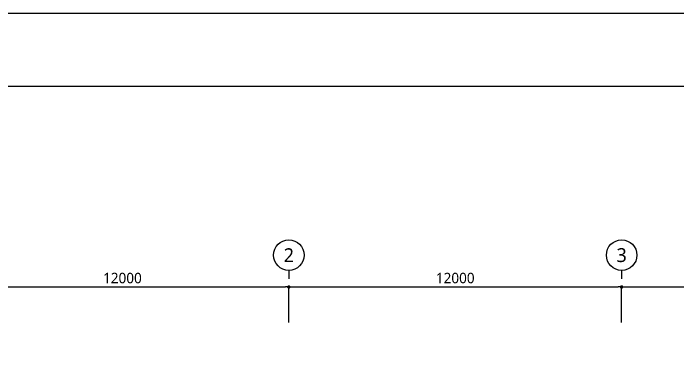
# Model space of a CAD drawing. Header units: millimetres. Extents: x 0 to 268175, y 0 to 74250.
# Drawn here: x 46751 to 70743, y 61589 to 74250 of the extents above; entities that cross this region are included whole.
import ezdxf
from ezdxf.enums import TextEntityAlignment as Align

# ---------------------------------------------------------------- set-up
doc = ezdxf.new("R2010")
doc.units = ezdxf.units.MM
doc.header["$LTSCALE"] = 200
doc.layers.get('DEFPOINTS').update_dxf_attribs({"color": 137})
doc.layers.add('BA', color=9, linetype='Continuous')
doc.layers.add('WALL-D', color=3, linetype='Continuous')
doc.styles.add('$0$스타일1', font='malgun.ttf')
doc.styles.get("Standard").update_dxf_attribs({"font": 'malgun.ttf'})
doc.styles.add('맑은고딕', font='malgun.ttf')
doc.dimstyles.new('DIM30', dxfattribs={"dimscale": 30, "dimtxt": 3, "dimasz": 1, "dimexe": 0, "dimexo": 0, "dimgap": 1, "dimtad": 1, "dimdec": 0, "dimzin": 0, "dimdsep": 46, "dimtxsty": 'Standard', "dimblk1": 'DOT', "dimblk2": 'DOT', "dimsah": 1, "dimcen": 0, "dimdle": 2, "dimclrd": 1, "dimclre": 1, "dimclrt": 2, "dimadec": 0, "dimazin": 0, "dimtfac": 1, "dimtdec": 0, "dimtix": 1, "dimtmove": 2, "dimatfit": 3, "dimldrblk": 'DOT', "dimfxl": 1, "dimtolj": 1, "dimtzin": 0, "dimarcsym": 0})

# ---------------------------------------------------------------- blocks, each defined once
blk = doc.blocks.new('sheet-line')
at = {"layer": 'DEFPOINTS'}
blk.add_lwpolyline([(168200, -356400), (0, -356400), (0, -237600), (168200, -237600)], close=True, dxfattribs=at)
blk = doc.blocks.new('_DOT')
at = {"color": 0, "linetype": 'ByBlock'}
blk.add_line((-0.5, 0), (-1, 0), dxfattribs=at)
at = {"color": 0, "linetype": 'ByBlock', "const_width": 0.5}
blk.add_lwpolyline([(-0.25, 0, 1), (0.25, 0, 1)], format="xyb", close=True, dxfattribs=at)
blk = doc.blocks.new('*D3561')
at = {"layer": 'BA', "lineweight": -2}
for p, q in [((44685, 63104), (44685, 64389)), ((44810, 64389), (56560, 64389)), ((56685, 63104), (56685, 64389))]:
    blk.add_line(p, q, dxfattribs=at)
at = {"layer": 'DEFPOINTS', "color": 0}
for p in [(56685, 64389), (44685, 63104), (56685, 63104)]:
    blk.add_point(p, dxfattribs=at)
at = {"layer": 'BA', "linetype": 'ByBlock', "lineweight": -2, "xscale": 125, "yscale": 125, "zscale": 125, "rotation": 180}
blk.add_blockref('_DOT', (44685, 64389), dxfattribs=at)
at = {"layer": 'BA', "linetype": 'ByBlock', "lineweight": -2, "xscale": 125, "yscale": 125, "zscale": 125}
blk.add_blockref('_DOT', (56685, 64389), dxfattribs=at)
at = {"layer": 'BA', "insert": (50685, 64709), "char_height": 375, "attachment_point": 5, "style": '맑은고딕'}
blk.add_mtext('\\A1;12000', dxfattribs=at)
blk = doc.blocks.new('*D3562')
at = {"layer": 'BA', "lineweight": -2}
for p, q in [((56685, 63104), (56685, 64389)), ((56810, 64389), (68560, 64389)), ((68685, 63104), (68685, 64389))]:
    blk.add_line(p, q, dxfattribs=at)
at = {"layer": 'DEFPOINTS', "color": 0}
for p in [(68685, 64389), (56685, 63104), (68685, 63104)]:
    blk.add_point(p, dxfattribs=at)
at = {"layer": 'BA', "linetype": 'ByBlock', "lineweight": -2, "xscale": 125, "yscale": 125, "zscale": 125, "rotation": 180}
blk.add_blockref('_DOT', (56685, 64389), dxfattribs=at)
at = {"layer": 'BA', "linetype": 'ByBlock', "lineweight": -2, "xscale": 125, "yscale": 125, "zscale": 125}
blk.add_blockref('_DOT', (68685, 64389), dxfattribs=at)
at = {"layer": 'BA', "insert": (62685, 64709), "char_height": 375, "attachment_point": 5, "style": '맑은고딕'}
blk.add_mtext('\\A1;12000', dxfattribs=at)
blk = doc.blocks.new('*D3563')
at = {"layer": 'BA', "lineweight": -2}
for p, q in [((68685, 63104), (68685, 64389)), ((68810, 64389), (80560, 64389)), ((80685, 63104), (80685, 64389))]:
    blk.add_line(p, q, dxfattribs=at)
at = {"layer": 'DEFPOINTS', "color": 0}
for p in [(80685, 64389), (68685, 63104), (80685, 63104)]:
    blk.add_point(p, dxfattribs=at)
at = {"layer": 'BA', "linetype": 'ByBlock', "lineweight": -2, "xscale": 125, "yscale": 125, "zscale": 125, "rotation": 180}
blk.add_blockref('_DOT', (68685, 64389), dxfattribs=at)
at = {"layer": 'BA', "linetype": 'ByBlock', "lineweight": -2, "xscale": 125, "yscale": 125, "zscale": 125}
blk.add_blockref('_DOT', (80685, 64389), dxfattribs=at)
at = {"layer": 'BA', "insert": (74685, 64709), "char_height": 375, "attachment_point": 5, "style": '맑은고딕'}
blk.add_mtext('\\A1;12000', dxfattribs=at)

msp = doc.modelspace()

# ---------------------------------------------------------------- linework, layer by layer
at = {"layer": 'BA'}
for p, q in [((56685.2, 64987.2), (56685.2, 64687.2)), ((68685.2, 64987.2), (68685.2, 64687.2))]:
    msp.add_line(p, q, dxfattribs=at)
for centre in [(56685.2, 65537.2), (68685.2, 65537.2)]:
    msp.add_circle(centre, 550, dxfattribs=at)
at = {"layer": 'DEFPOINTS'}
msp.add_lwpolyline([(39452.5, 71625), (125327.5, 71625), (125327.5, 2625), (39452.5, 2625)], close=True, dxfattribs=at)
msp.add_lwpolyline([(39452.5, 71625), (125327.5, 71625), (125327.5, 2625), (39452.5, 2625)], close=True, dxfattribs=at)

# ---------------------------------------------------------------- block references
at = {"layer": 'WALL-D', "xscale": 0.625, "yscale": 0.625, "zscale": 0.625}
msp.add_blockref('sheet-line', (33640, 222750), dxfattribs=at)
msp.add_blockref('sheet-line', (33640, 222750), dxfattribs=at)

# ---------------------------------------------------------------- texts
at = {"layer": 'BA', "style": '$0$스타일1'}
for s, p in [('2', (56685.2, 65537.2)), ('3', (68685.2, 65537.2))]:
    msp.add_text(s, height=500, dxfattribs=at).set_placement(p, align=Align.MIDDLE)

# ---------------------------------------------------------------- dimensions: what is measured, and where the dimension line sits
at = {"layer": 'BA'}
for base, p1, p2, picture, middle in [((56685.2, 64389.2), (44685.2, 63103.5), (56685.2, 63103.5), '*D3561', (50685.2, 64709)), ((80685.2, 64389.2), (68685.2, 63103.5), (80685.2, 63103.5), '*D3563', (74685.2, 64709))]:
    dim = msp.add_linear_dim(base=base, p1=p1, p2=p2, angle=180, dimstyle='DIM30', override={"dimscale": 125, "dimtxsty": '맑은고딕', "dimclrd": 256, "dimclre": 256, "dimclrt": 256, "dimldrblk": 'DOT'}, dxfattribs=at)
    dim.commit()
    dim.dimension.update_dxf_attribs({"geometry": picture, "text_midpoint": middle})
dim = msp.add_linear_dim(base=(68685.2, 64389.2), p1=(56685.2, 63103.5), p2=(68685.2, 63103.5), dimstyle='DIM30', override={"dimscale": 125, "dimtxsty": '맑은고딕', "dimclrd": 256, "dimclre": 256, "dimclrt": 256, "dimldrblk": 'DOT'}, dxfattribs=at)
dim.commit()
dim.dimension.update_dxf_attribs({"geometry": '*D3562', "text_midpoint": (62685.2, 64709)})

doc.saveas('drawing.dxf')
